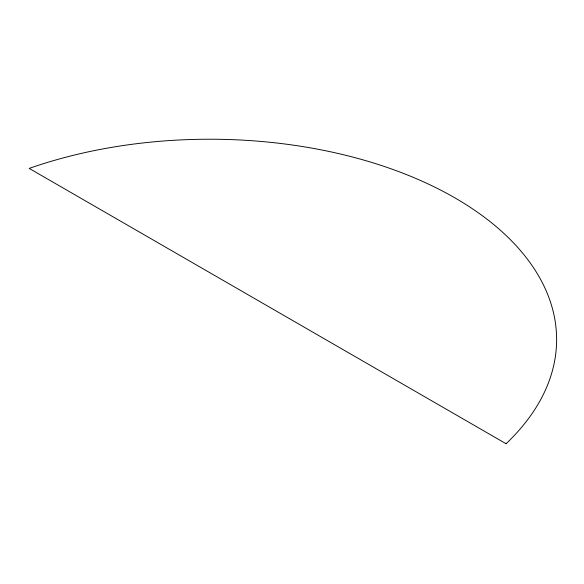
<?xml version="1.0" encoding="UTF-8"?>
<svg xmlns="http://www.w3.org/2000/svg" width="584" height="584" viewBox="0 0 584 584"><rect width="100%" height="100%" fill="white"/><g stroke="black" fill="none" stroke-linecap="round" stroke-linejoin="round"><path stroke-width="0.88" d="M506.065 443.723L29.2 168.411A347.049 200.37 0 0 1 454.972 197.91A347.049 200.37 0 0 1 506.065 443.723"/></g></svg>
